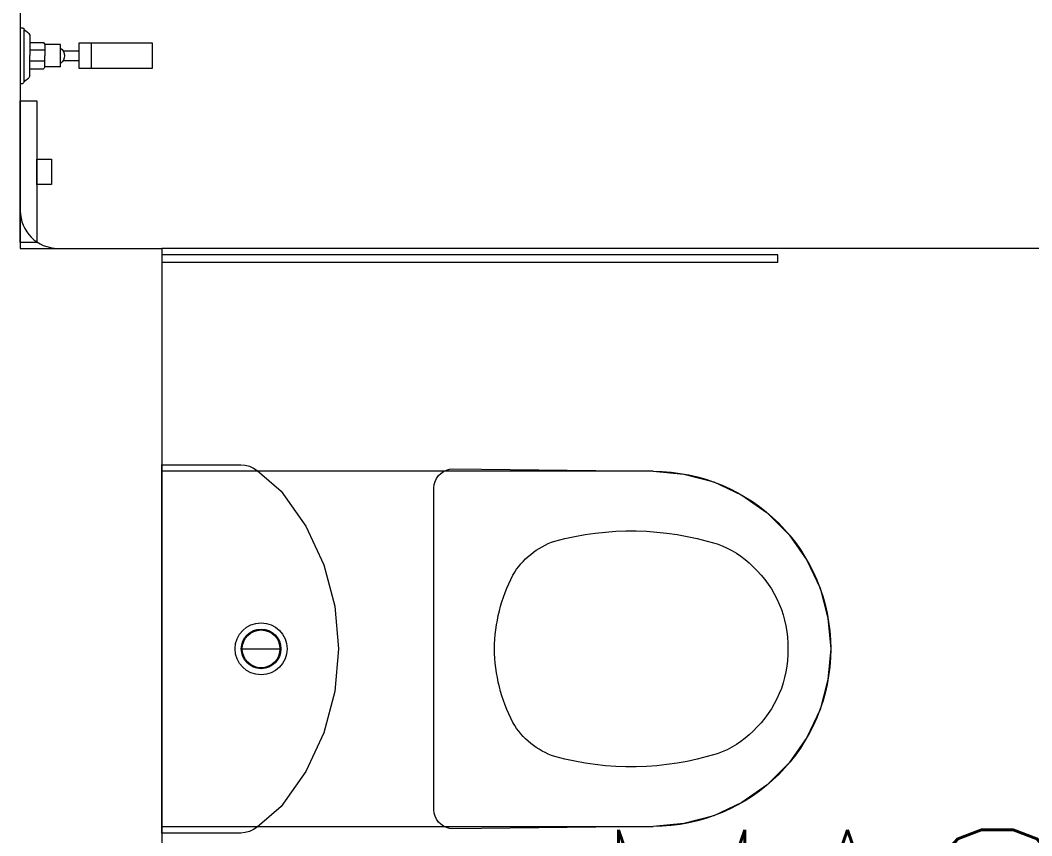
# Model space of a CAD drawing. Header units: metres. Extents: x -232 to 581, y 30 to 789.
# Drawn here: x 231.613 to 232.684, y 659.475 to 660.339 of the extents above; entities that cross this region are included whole.
import ezdxf

# ---------------------------------------------------------------- set-up
doc = ezdxf.new("R2010")
doc.units = ezdxf.units.M
for name, color, linetype, lineweight in [('A-WALL', 250, 'Continuous', 20), ('baños', 140, 'Continuous', 0), ('textos', 7, 'Continuous', 0)]:
    doc.layers.add(name, color=color, linetype=linetype, lineweight=lineweight)
doc.styles.get("Standard").update_dxf_attribs({"font": 'arial.ttf'})

# ---------------------------------------------------------------- blocks, each defined once
blk = doc.blocks.new('Caroma_ToiletSuites')
at = {"layer": 'baños'}
for p, q in [((0, 708), (-32.6, 705.1)), ((32.6, 705.1), (0, 708)), ((-64.3, 696.7), (-94, 682.8)), ((-32.6, 705.1), (-64.3, 696.7)), ((64.3, 696.7), (32.6, 705.1)), ((94, 682.8), (64.3, 696.7)), ((-94, 682.8), (-120.8, 664)), ((120.8, 664), (94, 682.8)), ((-120.8, 664), (-144, 640.8)), ((144, 640.8), (120.8, 664)), ((-144, 640.8), (-162.8, 614)), ((162.8, 614), (144, 640.8)), ((-162.8, 614), (-176.7, 584.3)), ((176.7, 584.3), (162.8, 614)), ((-176.7, 584.3), (-185.1, 552.6)), ((185.1, 552.6), (176.7, 584.3)), ((-185.1, 552.6), (-188, 520)), ((188, 520), (185.1, 552.6)), ((-188, 520), (-190.5, 308)), ((-188, 0), (-188, 520)), ((188, 520), (188, 0)), ((190.5, 308), (188, 520)), ((-190.5, 308), (-190.2, 304.5)), ((-190.2, 304.5), (-189.3, 301.2)), ((-189.3, 301.2), (-187.8, 298)), ((187.8, 298), (189.3, 301.2)), ((189.3, 301.2), (190.2, 304.5)), ((190.2, 304.5), (190.5, 308)), ((-187.8, 298), (-185.8, 295.1)), ((-185.8, 295.1), (-183.4, 292.7)), ((-183.4, 292.7), (-180.5, 290.7)), ((-180.5, 290.7), (-177.3, 289.2)), ((-177.3, 289.2), (-174, 288.3)), ((174, 288.3), (177.3, 289.2)), ((177.3, 289.2), (180.5, 290.7)), ((180.5, 290.7), (183.4, 292.7)), ((183.4, 292.7), (185.8, 295.1)), ((185.8, 295.1), (187.8, 298)), ((-174, 288.3), (-170.5, 288)), ((-170.5, 288), (170.5, 288)), ((170.5, 288), (174, 288.3)), ((-45.1, 183.1), (-88.9, 171.3)), ((0, 187), (-45.1, 183.1)), ((45.1, 183.1), (0, 187)), ((88.9, 171.3), (45.1, 183.1)), ((-88.9, 171.3), (-130, 152.2)), ((130, 152.2), (88.9, 171.3)), ((-130, 152.2), (-167.1, 126.2)), ((167.1, 126.2), (130, 152.2)), ((-167.1, 126.2), (-188.7, 100.9)), ((0, 85), (0, 125)), ((188.7, 100.9), (167.1, 126.2)), ((-191.4, 97), (-193.4, 92.7)), ((-188.7, 100.9), (-191.4, 97)), ((191.4, 97), (188.7, 100.9)), ((193.4, 92.7), (191.4, 97)), ((-194.6, 88.2), (-195, 83.5)), ((-193.4, 92.7), (-194.6, 88.2)), ((194.6, 88.2), (193.4, 92.7)), ((195, 83.5), (194.6, 88.2)), ((-195, 83.5), (-195, 0)), ((195, 0), (195, 83.5)), ((-195, 0), (195, 0)), ((188, 0), (-188, 0))]:
    blk.add_line(p, q, dxfattribs=at)
for centre, radius, start, end in [((0, 520), 188, 0, 180), ((-2.7, 547.4), 115.2, 88.6565, 137.0404), ((2.7, 547.4), 115.2, 42.9609, 91.3415), ((-18.8, 556.1), 97.6, 134.3372, 160.9897), ((18.8, 556.1), 97.6, 19.01, 45.6643), ((183, 496.7), 307.9, 162.7713, 195.2143), ((-183, 496.7), 307.9, 344.7852, 17.2286), ((-36.1, 442.4), 82.4, 198.763, 239.3582), ((36.1, 442.4), 82.4, 300.6412, 341.2351), ((2.9, 529.9), 177.9, 242.916, 269.0659), ((-2.9, 529.9), 177.9, 270.9339, 297.0836), ((0, 105), 27.5, 0, 180), ((0, 105), 21, 0, 180), ((0, 105), 20, 0, 180), ((0, 105), 27.5, 180, 0), ((0, 105), 21, 180, 0), ((0, 105), 20, 180, 0)]:
    blk.add_arc(centre, radius, start, end, dxfattribs=at)
blk = doc.blocks.new('21.11.2025 LN09 2DO NIVEL')
at = {"layer": 'A-WALL', "color": 18, "true_color": 0x000000}
for p, q in [((270.2785, 143.8115), (270.2785, 142.7924)), ((270.3185, 142.7524), (270.4285, 142.7524)), ((270.4285, 142.7524), (270.4285, 140.2414))]:
    blk.add_line(p, q, dxfattribs=at)
blk.add_arc((270.3185, 142.7924), 0.04, 180, 270, dxfattribs=at)
at = {"layer": 'baños', "color": 18, "true_color": 0x000000}
blk.add_line((272.3285, 142.7524), (270.4285, 142.7524), dxfattribs=at)
blk.add_lwpolyline([(270.4285, 142.7378), (271.0806, 142.7378), (271.0806, 142.7455), (270.4285, 142.7455)], close=True, dxfattribs=at)
at = {"layer": 'baños', "color": 18, "true_color": 0x000000, "xscale": -0.000999999934791, "yscale": 0.000999999934791, "rotation": 270}
blk.add_blockref('Caroma_ToiletSuites', (270.4285, 142.3283), dxfattribs=at)
at = {"layer": 'baños', "color": 18, "linetype": 'Continuous', "true_color": 0x000000, "flags": 8}
for tag, p in [('TRADENAME', (265.5139, 159.7825, 0)), ('MODELNUMBER', (265.5139, 159.7825, 0)), ('PRODUCT', (265.5139, 159.7825, 0)), ('MATERIAL', (265.5139, 159.7824, 0)), ('MODELNUMBER', (266.6886, 159.7825, 0)), ('PRODUCT', (266.6886, 159.7825, 0)), ('TRADENAME', (266.6886, 159.7825, 0)), ('MATERIAL', (266.6886, 159.7824, 0))]:
    blk.add_attdef(tag, p, '', height=0.0000254, rotation=180.0001, dxfattribs=at)
at = {"layer": 'textos', "color": 18, "true_color": 0x000000, "insert": (270.8784, 141.2914), "char_height": 0.195, "width": 1.854973, "attachment_point": 7}
blk.add_mtext('{\\Fromans|c0;MASTER BATHROOM\\P2}', dxfattribs=at)
blk = doc.blocks.new('A$C0ed3e1a4')
at = {"layer": 'baños'}
for p, q in [((0.1356, 0.0022), (0.1356, 0.0568)), ((0.1396, 0.059), (0.1368, 0.059)), ((0.1396, 0.059), (0.1396, 0)), ((0.0645, 0.0432), (0.0645, 0.0157)), ((0.1294, 0.0435), (0.1148, 0.0435)), ((0.1294, 0.051), (0.1294, 0.0295)), ((0.0941, 0.0346), (0.0772, 0.0346)), ((0.0968, 0.0175), (0.0968, 0.0413)), ((0.0968, 0.0413), (0.1137, 0.0413)), ((0.1137, 0.0413), (0.1137, 0.0294)), ((0.1137, 0.0354), (0.1294, 0.0354)), ((0.0941, 0.0243), (0.0772, 0.0243)), ((0.1137, 0.0175), (0.1137, 0.0294)), ((0.1137, 0.0235), (0.1294, 0.0235)), ((0.1294, 0.008), (0.1294, 0.0295)), ((0.0968, 0.0175), (0.1137, 0.0175)), ((0.1294, 0.0154), (0.1148, 0.0154)), ((0.1396, 0), (0.1368, 0))]:
    blk.add_line(p, q, dxfattribs=at)
blk.add_lwpolyline([(0.0772, 0.0432), (0, 0.0432), (0, 0.0157), (0.0772, 0.0157)], close=True, dxfattribs=at)
for centre, radius, start, end in [((0.1416, 0.0445), 0.0138, 115.7896, 151.6564), ((0.138, 0.0569), 0.00241, 117.9179, 181.9718), ((0.1193, 0.0397), 0.00586, 140.0793, 164.0924), ((0.1027, 0.0294), 0.01, 125.7762, 234.2238), ((0.1193, 0.0191), 0.00586, 195.9076, 219.9207), ((0.1416, 0.0145), 0.0138, 208.3436, 244.2104), ((0.138, 0.0021), 0.00241, 178.0282, 242.0821)]:
    blk.add_arc(centre, radius, start, end, dxfattribs=at)
blk = doc.blocks.new('20.03.2026 LN 09 SEGUNDO NIVEL ARQ')
at = {"layer": 'A-WALL', "color": 5}
for p, q in [((88.5459, -58.8886), (88.5459, -59.9477)), ((88.5459, -59.9477), (88.6959, -59.9477)), ((88.6959, -59.9477), (88.6959, -62.4586))]:
    blk.add_line(p, q, dxfattribs=at)
at = {"layer": 'baños', "color": 5}
blk.add_line((90.5959, -59.9477), (88.6959, -59.9477), dxfattribs=at)
for points in [[(88.5459, -59.7916), (88.5633, -59.7916), (88.5633, -59.9416), (88.5459, -59.9416)], [(88.5633, -59.8532), (88.5791, -59.8532), (88.5791, -59.88), (88.5633, -59.88)], [(88.6959, -59.9623), (89.3481, -59.9623), (89.3481, -59.9545), (88.6959, -59.9545)]]:
    blk.add_lwpolyline(points, close=True, dxfattribs=at)
at = {"layer": 'baños', "color": 5, "xscale": -1}
blk.add_blockref('A$C0ed3e1a4', (88.6855, -59.7731), dxfattribs=at)
at = {"layer": 'baños', "color": 5, "xscale": -0.000999999934791, "yscale": 0.000999999934791, "rotation": 270}
blk.add_blockref('Caroma_ToiletSuites', (88.6959, -60.3718), dxfattribs=at)
at = {"layer": 'baños', "color": 5, "linetype": 'Continuous', "flags": 8}
for tag, p in [('MODELNUMBER', (83.7813, -42.9175, 0)), ('MATERIAL', (83.7813, -42.9176, 0)), ('PRODUCT', (83.7813, -42.9176, 0)), ('TRADENAME', (83.7813, -42.9176, 0)), ('MODELNUMBER', (84.956, -42.9175, 0)), ('TRADENAME', (84.956, -42.9176, 0)), ('MATERIAL', (84.956, -42.9176, 0)), ('PRODUCT', (84.956, -42.9176, 0))]:
    blk.add_attdef(tag, p, '', height=0.0000254, rotation=180.0001, dxfattribs=at)
at = {"layer": 'baños', "color": 5, "linetype": 'Continuous'}
for tag, p, rotation in [('TRADENAME', (85.8912, -56.9933), 180.0001), ('MODELNUMBER', (85.8912, -56.9934), 180.0001), ('MATERIAL', (85.8914, -56.9932), 180.0001), ('PRODUCT', (85.8914, -56.9933), 180.0001), ('MODELNUMBER', (86.6008, -56.9934), 179.9999), ('MATERIAL', (86.6008, -56.9932), 179.9999), ('PRODUCT', (86.6008, -56.9933), 179.9999), ('TRADENAME', (86.6008, -56.9933), 179.9999)]:
    blk.add_attdef(tag, p, '', height=0.0000254, rotation=rotation, dxfattribs=at)

msp = doc.modelspace()

# ---------------------------------------------------------------- block references
at = {"color": 1}
for name, p in [('20.03.2026 LN 09 SEGUNDO NIVEL ARQ', (143.0668, 720.0451)), ('21.11.2025 LN09 2DO NIVEL', (-38.6658, 517.345))]:
    msp.add_blockref(name, p, dxfattribs=at)

doc.saveas('drawing.dxf')
